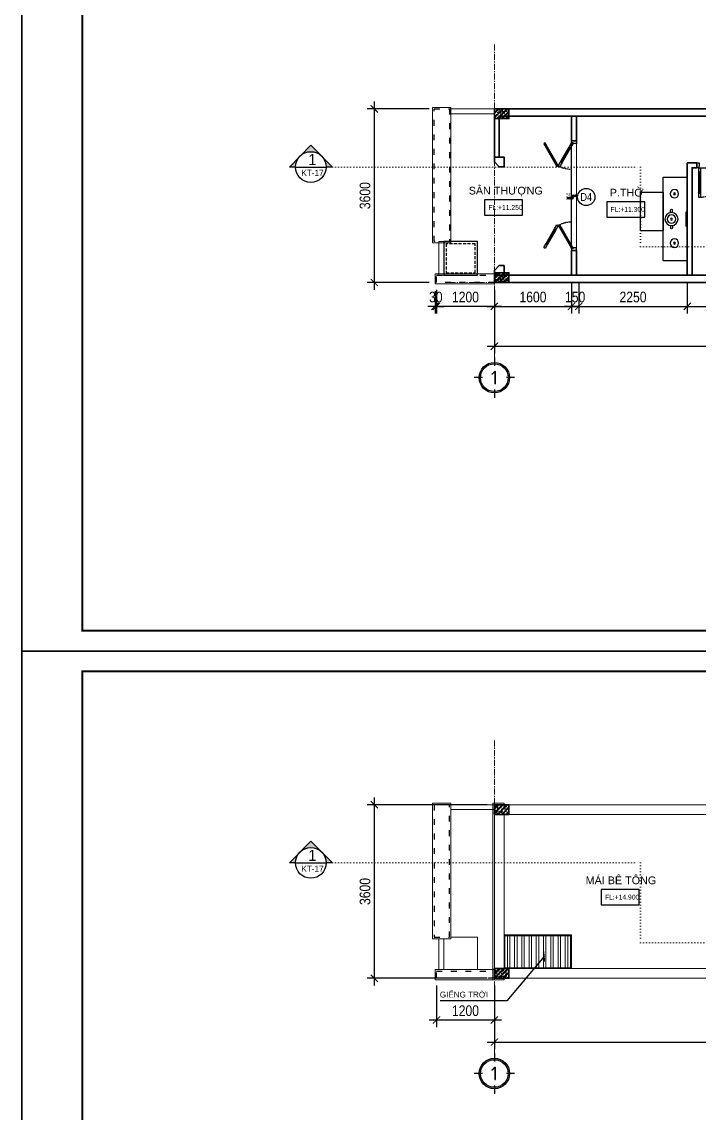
# Model space of a CAD drawing. Header units: inches. Extents: x 236662 to 497023, y -248575 to 81795.
# Drawn here: x 282445 to 296492, y -62892 to -40259 of the extents above; entities that cross this region are included whole.
import ezdxf
from ezdxf.enums import TextEntityAlignment as Align

# ---------------------------------------------------------------- set-up
doc = ezdxf.new("R2010")
doc.units = ezdxf.units.IN
doc.header["$LTSCALE"] = 10
doc.header["$MEASUREMENT"] = 0
for name, pattern in [('ACAD_ISO03W100', [30, 12, -18]), ('CENTER', [2, 1.25, -0.25, 0.25, -0.25]), ('CENTER2', [1.125, 0.75, -0.125, 0.125, -0.125]), ('DASHED2', [0.375, 0.25, -0.125]), ('DOT2', [0.125, 0, -0.125]), ('HIDDEN', [0.375, 0.25, -0.125])]:
    doc.linetypes.add(name, pattern=pattern)
for name, color, linetype in [('01. HP_TEXT', 9, 'Continuous'), ('04. HP_CUA', 153, 'Continuous'), ('07. HP_KY HIEU', 43, 'Continuous'), ('08. HP_DIM', 118, 'Continuous'), ('10. HP_VAT DUNG 1', 144, 'Continuous'), ('12. HP_NET KHUAT', 25, 'ACAD_ISO03W100'), ('TEXT', 2, 'Continuous'), ('truc', 2, 'CENTER2')]:
    doc.layers.add(name, color=color, linetype=linetype)
for name, color, linetype, lineweight in [('02. HP_BE TONG', 1, 'Continuous', 35), ('03. HP_TUONG', 2, 'Continuous', 35), ('05. HP_TRUC', 251, 'CENTER', 5), ('06. HP_THAY 1', 134, 'Continuous', 15), ('06. HP_THAY 2', 147, 'Continuous', 13), ('09_HP_HATCH', 8, 'Continuous', 5), ('GHICHU', 7, 'Continuous', 9), ('net-025', 3, 'Continuous', 25)]:
    doc.layers.add(name, color=color, linetype=linetype, lineweight=lineweight)
doc.layers.add('Tpl_Bound', color=1, linetype='Continuous', plot=False)
doc.styles.add('AVO', font='VAVOB.TTF')
doc.styles.add('BAOANNOTE', font='arial.ttf', dxfattribs={"width": 0.8})
doc.styles.add('ISOCP50', font='isocpeur.ttf')
doc.styles.get("Standard").update_dxf_attribs({"font": 'arial.ttf'})
doc.styles.add('Tahoma', font='tahoma.ttf')
doc.styles.add('TEXT (none)', font='arial.ttf')
doc.styles.add('text2', font='VHELVCN.TTF')
doc.styles.add('TEXTS', font='VHELVCN.TTF')
doc.styles.add('TITLE', font='VHELVCN.TTF')
doc.dimstyles.new('AL-100', dxfattribs={"dimtxt": 220, "dimasz": 150, "dimexe": 150, "dimexo": 150, "dimgap": 80, "dimtad": 1, "dimdec": 0, "dimzin": 9, "dimtxsty": 'text2', "dimblk": 'ARCHTICK', "dimcen": 1, "dimdle": 150, "dimclrd": 256, "dimclre": 256, "dimclrt": 7, "dimadec": 0, "dimazin": 0, "dimtfac": 1, "dimtdec": 0, "dimtix": 1, "dimtmove": 2, "dimatfit": 3, "dimldrblk": 'ARCHTICK', "dimfxl": 1, "dimtolj": 1, "dimtzin": 0, "dimlwd": -1, "dimlwe": -1, "dimarcsym": 0})

# ---------------------------------------------------------------- blocks, each defined once
blk = doc.blocks.new('_ArchTick')
at = {"color": 0, "linetype": 'ByBlock', "const_width": 0.15}
blk.add_lwpolyline([(-0.5, -0.5), (0.5, 0.5)], dxfattribs=at)
blk = doc.blocks.new('*D132')
at = {"layer": '08. HP_DIM', "transparency": 16777216}
for p, q in [((292244.5032326233, -45813.96884041818), (292244.5032326233, -47136.88357350166)), ((307244.5032326232, -45813.96884041818), (307244.5032326232, -47136.88357350166)), ((292094.5032326233, -46986.88357350166), (307394.5032326232, -46986.88357350166))]:
    blk.add_line(p, q, dxfattribs=at)
at = {"layer": 'Defpoints', "color": 0, "transparency": 16777216}
for p in [(292244.5032326233, -45663.96884041818), (307244.5032326232, -45663.96884041818), (307244.5032326232, -46986.88357350166)]:
    blk.add_point(p, dxfattribs=at)
at = {"layer": '08. HP_DIM', "transparency": 16777216, "xscale": 150, "yscale": 150, "zscale": 150, "rotation": 180}
blk.add_blockref('_ArchTick', (292244.5032326233, -46986.88357350166), dxfattribs=at)
at = {"layer": '08. HP_DIM', "transparency": 16777216, "xscale": 150, "yscale": 150, "zscale": 150}
blk.add_blockref('_ArchTick', (307244.5032326232, -46986.88357350166), dxfattribs=at)
at = {"layer": '08. HP_DIM', "color": 7, "transparency": 16777216, "insert": (299244.5032326227, -46794.536906835), "char_height": 220, "attachment_point": 5, "style": 'text2'}
blk.add_mtext('\\A1;15000', dxfattribs=at)
blk = doc.blocks.new('*D133')
at = {"layer": '08. HP_DIM', "transparency": 16777216}
for p, q in [((291044.5032326233, -45813.96884041819), (291044.5032326233, -46309.65466594417)), ((292244.5032326233, -45813.96884041819), (292244.5032326233, -46309.65466594417)), ((292394.5032326233, -46159.65466594416), (290894.5032326233, -46159.65466594416))]:
    blk.add_line(p, q, dxfattribs=at)
at = {"layer": 'Defpoints', "color": 0, "transparency": 16777216}
for p in [(291044.5032326233, -45663.96884041818), (292244.5032326233, -45663.96884041818), (291044.5032326233, -46159.65466594416)]:
    blk.add_point(p, dxfattribs=at)
at = {"layer": '08. HP_DIM', "transparency": 16777216, "xscale": 150, "yscale": 150, "zscale": 150, "rotation": 180}
blk.add_blockref('_ArchTick', (291044.5032326233, -46159.65466594416), dxfattribs=at)
at = {"layer": '08. HP_DIM', "transparency": 16777216, "xscale": 150, "yscale": 150, "zscale": 150}
blk.add_blockref('_ArchTick', (292244.5032326233, -46159.65466594416), dxfattribs=at)
at = {"layer": '08. HP_DIM', "color": 7, "transparency": 16777216, "insert": (291644.5032326233, -45967.3079992775), "char_height": 220, "attachment_point": 5, "style": 'text2'}
blk.add_mtext('\\A1;1200', dxfattribs=at)
blk = doc.blocks.new('*D140')
at = {"layer": '08. HP_DIM', "transparency": 16777216}
for p, q in [((293844.5032326237, -45663.96884041818), (293844.5032326237, -46309.65466594417)), ((292244.5032326227, -45813.96884041818), (292244.5032326227, -46309.65466594417)), ((292094.5032326227, -46159.65466594416), (293994.5032326237, -46159.65466594416))]:
    blk.add_line(p, q, dxfattribs=at)
at = {"layer": 'Defpoints', "color": 0, "transparency": 16777216}
for p in [(292244.5032326227, -45663.96884041818), (293844.5032326237, -45513.96884041817), (293844.5032326237, -46159.65466594416)]:
    blk.add_point(p, dxfattribs=at)
at = {"layer": '08. HP_DIM', "transparency": 16777216, "xscale": 150, "yscale": 150, "zscale": 150, "rotation": 180}
blk.add_blockref('_ArchTick', (292244.5032326227, -46159.65466594416), dxfattribs=at)
at = {"layer": '08. HP_DIM', "transparency": 16777216, "xscale": 150, "yscale": 150, "zscale": 150}
blk.add_blockref('_ArchTick', (293844.5032326237, -46159.65466594416), dxfattribs=at)
at = {"layer": '08. HP_DIM', "color": 7, "transparency": 16777216, "insert": (293044.5032326232, -45967.3079992775), "char_height": 220, "attachment_point": 5, "style": 'text2'}
blk.add_mtext('\\A1;1600', dxfattribs=at)
blk = doc.blocks.new('*D141')
at = {"layer": '08. HP_DIM', "transparency": 16777216}
for p, q in [((293994.5032326237, -45663.96884041818), (293994.5032326237, -46309.65466594417)), ((296244.5032326233, -45663.96884441725), (296244.5032326233, -46309.65466594417)), ((293844.5032326237, -46159.65466594416), (296394.5032326233, -46159.65466594416))]:
    blk.add_line(p, q, dxfattribs=at)
at = {"layer": 'Defpoints', "color": 0, "transparency": 16777216}
for p in [(293994.5032326237, -45513.96884041817), (296244.5032326233, -45513.96884441725), (296244.5032326233, -46159.65466594416)]:
    blk.add_point(p, dxfattribs=at)
at = {"layer": '08. HP_DIM', "transparency": 16777216, "xscale": 150, "yscale": 150, "zscale": 150, "rotation": 180}
blk.add_blockref('_ArchTick', (293994.5032326237, -46159.65466594416), dxfattribs=at)
at = {"layer": '08. HP_DIM', "transparency": 16777216, "xscale": 150, "yscale": 150, "zscale": 150}
blk.add_blockref('_ArchTick', (296244.5032326233, -46159.65466594416), dxfattribs=at)
at = {"layer": '08. HP_DIM', "color": 7, "transparency": 16777216, "insert": (295119.5032326235, -45967.3079992775), "char_height": 220, "attachment_point": 5, "style": 'text2'}
blk.add_mtext('\\A1;2250', dxfattribs=at)
blk = doc.blocks.new('*D142')
at = {"layer": '08. HP_DIM', "transparency": 16777216}
for p, q in [((296244.5032326233, -45663.96884441725), (296244.5032326233, -46309.65466594417)), ((297694.5032326227, -45813.96884041818), (297694.5032326227, -46309.65466594417)), ((296094.5032326233, -46159.65466594416), (297844.5032326227, -46159.65466594416))]:
    blk.add_line(p, q, dxfattribs=at)
at = {"layer": 'Defpoints', "color": 0, "transparency": 16777216}
for p in [(296244.5032326233, -45513.96884441725), (297694.5032326227, -45663.96884041818), (297694.5032326227, -46159.65466594416)]:
    blk.add_point(p, dxfattribs=at)
at = {"layer": '08. HP_DIM', "transparency": 16777216, "xscale": 150, "yscale": 150, "zscale": 150, "rotation": 180}
blk.add_blockref('_ArchTick', (296244.5032326233, -46159.65466594416), dxfattribs=at)
at = {"layer": '08. HP_DIM', "transparency": 16777216, "xscale": 150, "yscale": 150, "zscale": 150}
blk.add_blockref('_ArchTick', (297694.5032326227, -46159.65466594416), dxfattribs=at)
at = {"layer": '08. HP_DIM', "color": 7, "transparency": 16777216, "insert": (296969.503232623, -45967.3079992775), "char_height": 220, "attachment_point": 5, "style": 'text2'}
blk.add_mtext('\\A1;1450', dxfattribs=at)
blk = doc.blocks.new('grid test1')
at = {"ltscale": 20}
for p, q in [((-7.276e-12, 440.0000000133295), (-7.276e-12, 260)), ((-260.0000000000073, 0), (-440.0000000133295, 0)), ((440.0000000133222, 0), (259.9999999999927, 0)), ((-7.276e-12, -260), (-7.276e-12, -440.0000000133222))]:
    blk.add_line(p, q, dxfattribs=at)
at = {"color": 251, "ltscale": 20, "true_color": 0x636466}
for radius in [330, 300]:
    blk.add_circle((-7.276e-12, 0), radius, dxfattribs=at)
at = {"layer": '01. HP_TEXT', "color": 2, "ltscale": 20, "true_color": 0xf1eb1f, "style": 'ISOCP50'}
blk.add_attdef('GRID', text='', height=300, dxfattribs=at).set_placement((-36.88435230051255, 0.3108712693501729), align=Align.MIDDLE_CENTER)
blk = doc.blocks.new('zcsadsdasd3')
at = {"layer": '05. HP_TRUC', "ltscale": 10}
for p, q in [((-15000, 4933.409762228832), (-15000, -1554.212249578624)), ((-15929.59508882672, 3599.999999999993), (1239.071195264812, 3599.999999999993)), ((-15929.59508882672, -7.276e-12), (1239.071195264812, 0))]:
    blk.add_line(p, q, dxfattribs=at)
at = {"layer": '07. HP_KY HIEU', "ltscale": 20}
ref = blk.add_blockref('grid test1', (-15000, -1974.6322496602), dxfattribs=dict(at, xscale=0.955500000156462, yscale=0.955500000156462, zscale=0.955500000156462))
ref.add_attrib('GRID', '1', dxfattribs={"layer": 'TEXT', "ltscale": 20, "height": 286.65, "style": 'ISOCP50'}).set_placement((-15000, -1974.6322496602), align=Align.MIDDLE_CENTER)
blk = doc.blocks.new('*D137')
at = {"layer": '08. HP_DIM', "transparency": 16777216}
for p, q in [((293844.5032326237, -45663.96884041818), (293844.5032326237, -46309.65466594417)), ((293994.5032326237, -45663.96884041818), (293994.5032326237, -46309.65466594417)), ((293844.5032326237, -46159.65466594416), (293694.5032326237, -46159.65466594416)), ((293994.5032326237, -46159.65466594416), (293844.5032326237, -46159.65466594416)), ((293994.5032326237, -46159.65466594416), (294144.5032326237, -46159.65466594416))]:
    blk.add_line(p, q, dxfattribs=at)
at = {"layer": 'Defpoints', "color": 0, "transparency": 16777216}
for p in [(293844.5032326237, -45513.96884041817), (293994.5032326237, -45513.96884041817), (293844.5032326237, -46159.65466594416)]:
    blk.add_point(p, dxfattribs=at)
at = {"layer": '08. HP_DIM', "transparency": 16777216, "xscale": 150, "yscale": 150, "zscale": 150}
blk.add_blockref('_ArchTick', (293844.5032326237, -46159.65466594416), dxfattribs=at)
at = {"layer": '08. HP_DIM', "transparency": 16777216, "xscale": 150, "yscale": 150, "zscale": 150, "rotation": 180}
blk.add_blockref('_ArchTick', (293994.5032326237, -46159.65466594416), dxfattribs=at)
at = {"layer": '08. HP_DIM', "color": 7, "transparency": 16777216, "insert": (293919.5032326237, -45967.3079992775), "char_height": 220, "attachment_point": 5, "style": 'text2'}
blk.add_mtext('\\A1;150', dxfattribs=at)
blk = doc.blocks.new('*D177')
at = {"layer": '08. HP_DIM', "transparency": 16777216}
for p, q in [((290894.5032326233, -42063.96884041819), (289604.2402759456, -42063.96884041819)), ((289754.2402759457, -41913.9688404182), (289754.2402759457, -45813.96884041819)), ((290894.5032326233, -45663.9688404182), (289604.2402759456, -45663.9688404182))]:
    blk.add_line(p, q, dxfattribs=at)
at = {"layer": 'Defpoints', "color": 0, "transparency": 16777216}
for p in [(291044.5032326233, -42063.96884041819, 6.307693845551875), (289754.2402759457, -45663.9688404182), (291044.5032326233, -45663.9688404182, 6.307693845551875)]:
    blk.add_point(p, dxfattribs=at)
at = {"layer": '08. HP_DIM', "transparency": 16777216, "xscale": 150, "yscale": 150, "zscale": 150}
for p, rotation in [((289754.2402759457, -42063.96884041819), 90), ((289754.2402759457, -45663.9688404182), 270)]:
    blk.add_blockref('_ArchTick', p, dxfattribs=dict(at, rotation=rotation))
at = {"layer": '08. HP_DIM', "color": 7, "transparency": 16777216, "insert": (289561.8936092789, -43863.96884041827), "char_height": 220, "attachment_point": 5, "rotation": 90, "style": 'text2'}
blk.add_mtext('\\A1;3600', dxfattribs=at)
blk = doc.blocks.new('*D178')
at = {"layer": '08. HP_DIM', "transparency": 16777216}
for p, q in [((289754.2402759464, -56344.80384560284), (289754.2402759464, -60244.80384560285)), ((292094.5032326234, -56494.80384560284), (289604.2402759464, -56494.80384560284)), ((292094.5032326234, -60094.80384560285), (289604.2402759464, -60094.80384560285))]:
    blk.add_line(p, q, dxfattribs=at)
at = {"layer": 'Defpoints', "color": 0, "transparency": 16777216}
for p in [(292244.5032326234, -56494.80384560284, 6.307693845551875), (289754.2402759464, -60094.80384560285), (292244.5032326234, -60094.80384560285, 6.307693845551875)]:
    blk.add_point(p, dxfattribs=at)
at = {"layer": '08. HP_DIM', "transparency": 16777216, "xscale": 150, "yscale": 150, "zscale": 150}
for p, rotation in [((289754.2402759464, -56494.80384560284), 90), ((289754.2402759464, -60094.80384560285), 270)]:
    blk.add_blockref('_ArchTick', p, dxfattribs=dict(at, rotation=rotation))
at = {"layer": '08. HP_DIM', "color": 7, "transparency": 16777216, "insert": (289561.8936092797, -58294.80384560292), "char_height": 220, "attachment_point": 5, "rotation": 90, "style": 'text2'}
blk.add_mtext('\\A1;3600', dxfattribs=at)
blk = doc.blocks.new('KHUNG TEN A-3')
at = {"layer": '02. HP_BE TONG', "color": 1, "const_width": 0.5}
blk.add_lwpolyline([(15.00000000000011, 5.000000000000682), (414.9999999999998, 5.000000000000682), (414.9999999999998, 292), (15.00000000000011, 292)], close=True, dxfattribs=at)
at = {"layer": '06. HP_THAY 1'}
blk.add_lwpolyline([(1.137e-13, 297), (420.0000000000001, 297), (420.0000000000001, 6.821e-13), (1.137e-13, 6.821e-13)], close=True, dxfattribs=at)
at = {"layer": 'Defpoints'}
blk.add_lwpolyline([(1.137e-13, 6.821e-13), (419.9999999999999, 6.821e-13), (419.9999999999999, 297), (1.137e-13, 297)], close=True, dxfattribs=at)
blk = doc.blocks.new('*D299')
at = {"layer": '08. HP_DIM', "transparency": 16777216}
for p, q in [((291014.5032326232, -45843.96884041819), (291014.5032326232, -46309.65466594417)), ((291044.5032326233, -45813.96884041819), (291044.5032326233, -46309.65466594417)), ((291014.5032326232, -46159.65466594416), (290864.5032326232, -46159.65466594416)), ((291044.5032326233, -46159.65466594416), (291014.5032326232, -46159.65466594416)), ((291044.5032326233, -46159.65466594416), (291194.5032326233, -46159.65466594416))]:
    blk.add_line(p, q, dxfattribs=at)
at = {"layer": 'Defpoints', "color": 0, "transparency": 16777216}
for p in [(291014.5032326232, -45693.96884041818), (291044.5032326233, -45663.96884041818), (291014.5032326232, -46159.65466594416)]:
    blk.add_point(p, dxfattribs=at)
at = {"layer": '08. HP_DIM', "transparency": 16777216, "xscale": 150, "yscale": 150, "zscale": 150}
blk.add_blockref('_ArchTick', (291014.5032326232, -46159.65466594416), dxfattribs=at)
at = {"layer": '08. HP_DIM', "transparency": 16777216, "xscale": 150, "yscale": 150, "zscale": 150, "rotation": 180}
blk.add_blockref('_ArchTick', (291044.5032326233, -46159.65466594416), dxfattribs=at)
at = {"layer": '08. HP_DIM', "color": 7, "transparency": 16777216, "insert": (291029.5032326232, -45967.3079992775), "char_height": 220, "attachment_point": 5, "style": 'text2'}
blk.add_mtext('\\A1;30', dxfattribs=at)
blk = doc.blocks.new('*D306')
at = {"layer": '08. HP_DIM', "transparency": 16777216}
for p, q in [((291044.5032326233, -60244.80384560281), (291044.5032326233, -61110.76879891047)), ((292244.5032326232, -60244.80384560282), (292244.5032326232, -61110.76879891047)), ((292394.5032326232, -60960.76879891048), (290894.5032326233, -60960.76879891048))]:
    blk.add_line(p, q, dxfattribs=at)
at = {"layer": 'Defpoints', "color": 0, "transparency": 16777216}
for p in [(291044.5032326233, -60094.80384560282), (292244.5032326232, -60094.80384560282), (291044.5032326233, -60960.76879891048)]:
    blk.add_point(p, dxfattribs=at)
at = {"layer": '08. HP_DIM', "transparency": 16777216, "xscale": 150, "yscale": 150, "zscale": 150, "rotation": 180}
blk.add_blockref('_ArchTick', (291044.5032326233, -60960.76879891048), dxfattribs=at)
at = {"layer": '08. HP_DIM', "transparency": 16777216, "xscale": 150, "yscale": 150, "zscale": 150}
blk.add_blockref('_ArchTick', (292244.5032326232, -60960.76879891048), dxfattribs=at)
at = {"layer": '08. HP_DIM', "color": 7, "transparency": 16777216, "insert": (291644.5032326232, -60768.42213224381), "char_height": 220, "attachment_point": 5, "style": 'text2'}
blk.add_mtext('\\A1;1200', dxfattribs=at)
blk = doc.blocks.new('sdfssdas')
at = {"lineweight": -3}
h = blk.add_hatch(color=256, dxfattribs=at)
edge = h.paths.add_edge_path()
edge.add_line((1902405, -245251.2094973724), (1902533.644847914, -245251.2094973722))
edge.add_ellipse((1902860.31151458, -245251.2094973711), major_axis=(-230.9882151873044, 230.9882151873044), ratio=0.9999999999978318, start_angle=7.33983592148229, end_angle=45.00000000019912, ccw=False)
edge.add_line((1902601.706332402, -245051.6237492283), (1902405, -245251.2094973723))
edge = h.paths.add_edge_path()
edge.add_ellipse((1902860.31151458, -245251.2094973719), major_axis=(-230.9882151872279, 230.9882151872279), ratio=0.9999999999956342, start_angle=315, end_angle=353.492759400741, ccw=False)
edge.add_ellipse((1902860.31151458, -245251.209497372), major_axis=(-319.2831402481585, 69.0607519862011), ratio=0.9999999999966103, start_angle=237.20502192330622, end_angle=282.20502192329536, ccw=False)
edge.add_line((1903091.299729768, -245020.2212821844), (1902860.31151458, -244789.2330669968))
edge.add_line((1902860.31151458, -244789.2330669967), (1902656.989042233, -244995.5318030975))
edge = h.paths.add_edge_path()
edge.add_ellipse((1902860.31151458, -245251.2094973728), major_axis=(-109.3525430184075, 307.8199675923386), ratio=0.9999999999903582, start_angle=250.442500586317, end_angle=295.44250058627364, ccw=False)
edge.add_line((1903186.978181248, -245251.209497372), (1903322.287944956, -245251.2094973717))
edge.add_line((1903322.287944956, -245251.2094973717), (1903091.299729768, -245020.2212821843))
blk.add_line((1902533.644847914, -245251.209497373), (1903186.978181248, -245251.2094973728), dxfattribs=at)
blk.add_lwpolyline([(1902533.644847914, -245251.2094973722), (1902405, -245251.2094973723), (1902860.31151458, -244789.2330669967), (1903322.287944956, -245251.2094973717), (1903186.978181248, -245251.209497372)], dxfattribs=at)
blk.add_circle((1902860.311514582, -245251.2094973729), 326.6666666666681, dxfattribs=at)
at = {"layer": 'GHICHU', "color": 0, "linetype": 'Continuous', "attachment_point": 1, "style": 'AVO'}
for s, insert, char_height, width in [('{\\fVNI-Avo|b0|i0|c0|p2;1}', (1902805.07892162, -244975.0296229845), 234.375, 39462.40071614583), ('{\\fVNI-Avo|b0|i0|c0|p2;KT-17}', (1902658.543204735, -245310.0145320904), 130, 21888.47826388888)]:
    blk.add_mtext(s, dxfattribs=dict(at, insert=insert, char_height=char_height, width=width))
blk = doc.blocks.new('ádasdzz')
at = {"layer": 'truc', "color": 2, "linetype": 'DOT2', "lineweight": 5, "ltscale": 50}
blk.add_lwpolyline([(450.4282605358167, -644.39876432452), (6833.817897205648, -644.39876432452), (6833.817897205648, -2300.176163937809), (21309.64613677532, -2300.176163937809)], dxfattribs=at)
at = {"xscale": 0.9750026861104956, "yscale": 0.9750026861104956, "zscale": 0.9750026861104956}
blk.add_blockref('sdfssdas', (-1855293.91501977, 238476.1892674607), dxfattribs=at)
blk = doc.blocks.new('Level mark - Plan 2')
blk.add_lwpolyline([(12.52534868701946, 0.4000000000000022), (12.52534868701946, 3.600000000000004), (4.641523464083547, 3.600000000000004), (4.641523464083547, 0.4000000000000022)], close=True)
at = {"style": 'BAOANNOTE', "flags": 8}
blk.add_attdef('FL%%P0.000', text='', height=2, dxfattribs=at).set_placement((9, 2.000000000000003), align=Align.MIDDLE_CENTER)
blk = doc.blocks.new('*D1333')
at = {"layer": '08. HP_DIM', "transparency": 16777216}
for p, q in [((-14999.99999999994, -3750), (-14999.99999999994, -5072.914733083511)), ((-9.2e-15, -3750), (-9.02e-14, -5072.914733083511)), ((-15149.99999999994, -4922.914733083511), (149.9999999999999, -4922.914733083511))]:
    blk.add_line(p, q, dxfattribs=at)
at = {"layer": 'Defpoints', "color": 0, "transparency": 16777216}
for p in [(-14999.99999999994, -3600), (0, -3600), (-8.1e-14, -4922.914733083511)]:
    blk.add_point(p, dxfattribs=at)
at = {"layer": '08. HP_DIM', "transparency": 16777216, "xscale": 150, "yscale": 150, "zscale": 150, "rotation": 180}
blk.add_blockref('_ArchTick', (-14999.99999999994, -4922.914733083511), dxfattribs=at)
at = {"layer": '08. HP_DIM', "transparency": 16777216, "xscale": 150, "yscale": 150, "zscale": 150}
blk.add_blockref('_ArchTick', (-8.1e-14, -4922.914733083511), dxfattribs=at)
at = {"layer": '08. HP_DIM', "color": 7, "transparency": 16777216, "insert": (-8000.000000000524, -4730.568066416831), "char_height": 220, "attachment_point": 5, "style": 'text2'}
blk.add_mtext('\\A1;15000', dxfattribs=at)
blk = doc.blocks.new('COT')
at = {"layer": '09_HP_HATCH'}
h = blk.add_hatch(dxfattribs=at)
h.set_pattern_fill('CHAU-01', color=256, scale=15, pattern_type=2)
h.set_pattern_definition([(50, (-55276.96531282458, -37444.20155818248), (107.589027390113, -9.412820247389266), [11.25, -123.75]), (355, (-55276.96531282458, -37444.20155818248), (-20.81270004195, 112.8288200550017), [9, -99]), (100.4514, (-55267.99956082458, -37444.98595918248), (86.77640725710324, 103.415931309143), [9.5610285, -105.1713168]), (46.1842, (-55276.96531282458, -37414.20155818248), (160.0861572938466, -24.82785214935271), [16.875, -185.625]), (96.6356, (-55263.62480107458, -37416.27055423248), (140.1994058323055, 146.1176806350662), [14.3415432, -157.75695]), (351.1842000000001, (-55276.96531282458, -37414.20155818248), (140.1992917700441, 146.1177901387987), [13.5, -148.5]), (21, (-55261.96531282458, -37421.70155818248), (89.53605781776925, -60.39283359980082), [11.25, -123.75]), (326, (-55261.96531282458, -37421.70155818248), (36.49729978823726, 108.7725067570279), [9, -99]), (71.4514, (-55254.50397787459, -37426.73429908248), (126.0333942872235, 48.37957450649286), [9.5610285, -105.1713168]), (37.5, (-55276.96531282458, -37444.20155818248), (1.8239782975936, 49.93407807469672), [0, -97.80000000000001, 0, -100.5, 0, -99.375]), (7.499999999999999, (-55276.96531282458, -37444.20155818248), (39.46043061632229, 59.16175678235403), [0, -57.3, 0, -95.54999999999998, 0, -37.875]), (327.5, (-55310.41531282458, -37444.20155818248), (80.07336542586135, -3.383230760156963), [0, -37.5, 0, -117, 0, -155.25]), (317.5, (-55325.41531282458, -37444.20155818248), (87.47792540135794, 15.01574734984766), [0, -48.75, 0, -77.69999999999999, 0, -110.25]), (45, (-55276.96531282458, -37444.20155818248), (-45.0780573006424, 45.0780573006424), []), (45, (-55276.96531282458, -37425.82655818248), (-45.0780573006424, 45.0780573006424), [])])
h.paths.add_polyline_path([(0, -200), (300, -200), (300, 0), (0, 0)])
at = {"layer": '02. HP_BE TONG'}
blk.add_lwpolyline([(0, -200), (300, -200), (300, 0), (0, 0)], close=True, dxfattribs=at)
blk = doc.blocks.new('ádasdwdczxzc')
at = {"layer": '03. HP_TUONG'}
for p in [(-15000, 3599.999999999993), (-9750, 3599.999999999993), (-5550, 3599.999999999993), (-300, 3599.999999999993), (-15000, 199.9999999999927), (-9750, 199.9999999999927), (-5550, 199.9999999999927), (-300, 199.9999999999927)]:
    blk.add_blockref('COT', p, dxfattribs=at)
blk = doc.blocks.new('Step Symbol - Metric')
h = blk.add_hatch()
h.set_pattern_fill('_USER', color=0, angle=45, style=0, pattern_type=0)
h.set_pattern_definition([(45, (0, 4), (-0.7071067811865475, 0.7071067811865476), [])])
h.paths.add_polyline_path([(8, 0), (8, -3), (-3, -3), (-3, 1), (-8, 1), (-8, 4), (0, 4), (0, 0)])
at = {"color": 0}
blk.add_lwpolyline([(8, 0), (0, 0), (0, 4), (-8, 4)], dxfattribs=at)
blk.add_attdef('Step', (2, 2), '', height=3, dxfattribs=at)
blk = doc.blocks.new('*D1316')
at = {"layer": '08. HP_DIM', "transparency": 16777216}
for p, q in [((-14999.99999999942, -3750.000000000007), (-14999.99999999942, -5072.914733083482)), ((5.820674e-10, -3750), (5.819864e-10, -5072.914733083482)), ((-15149.99999999942, -4922.914733083482), (150.000000000582, -4922.914733083482))]:
    blk.add_line(p, q, dxfattribs=at)
at = {"layer": 'Defpoints', "color": 0, "transparency": 16777216}
for p in [(-14999.99999999942, -3600.000000000007), (5.820766e-10, -3600), (5.819956e-10, -4922.914733083482)]:
    blk.add_point(p, dxfattribs=at)
at = {"layer": '08. HP_DIM', "transparency": 16777216, "xscale": 150, "yscale": 150, "zscale": 150, "rotation": 180}
blk.add_blockref('_ArchTick', (-14999.99999999942, -4922.914733083482), dxfattribs=at)
at = {"layer": '08. HP_DIM', "transparency": 16777216, "xscale": 150, "yscale": 150, "zscale": 150}
blk.add_blockref('_ArchTick', (5.819956e-10, -4922.914733083482), dxfattribs=at)
at = {"layer": '08. HP_DIM', "color": 7, "transparency": 16777216, "insert": (-8000, -4730.568066416817), "char_height": 220, "attachment_point": 5, "style": 'text2'}
blk.add_mtext('\\A1;15000', dxfattribs=at)
blk = doc.blocks.new('20210513 PAMB--CLINH-QN$0$bh')
for p, q in [((608162.1488852442, 1145012.248614966), (608162.1488852442, 1145042.248614966)), ((608162.1488852442, 1145042.248614966), (608465.148885244, 1145042.248614966)), ((608465.148885244, 1145012.248614966), (608162.1488852442, 1145012.248614966)), ((608465.148885244, 1145042.248614966), (608465.148885244, 1145012.248614966)), ((608174.2790020392, 1144723.448628584), (608121.648885244, 1144723.448628584)), ((608174.2790020392, 1144680.691844072), (608121.648885244, 1144680.691844072)), ((608453.018768449, 1144723.448628584), (608505.648885244, 1144723.448628584)), ((608453.018768449, 1144680.691844072), (608505.648885244, 1144680.691844072))]:
    blk.add_line(p, q)
for centre, radius in [((607791.6488852442, 1144765.070236328), 91), ((607791.6488852442, 1144765.070236328), 20.59342392215989), ((607791.6488852442, 1144765.070236328), 12.65051996719458), ((608313.648885244, 1144702.070236328), 141), ((608313.648885244, 1144702.070236328), 91), ((608313.648885244, 1144702.070236328), 21.37839225574245), ((608859.6488852442, 1144765.070236328), 91), ((608859.6488852442, 1144765.070236328), 20.59342392215989), ((608859.6488852442, 1144765.070236328), 12.65051996719458)]:
    blk.add_circle(centre, radius)
for centre, start, end in [((608121.648885244, 1144702.070236328), 90, 270), ((608505.648885244, 1144702.070236328), 270, 90)]:
    blk.add_arc(centre, 21.37839225574245, start, end)
blk = doc.blocks.new('NOITHAT TANG 4')
at = {"layer": '10. HP_VAT DUNG 1'}
for points in [[(-10999.99986086803, 445.1968770564708), (-11499.99969593546, 445.1968770564708), (-11499.99997420789, 2184.803114937386), (-11000.00013914046, 2184.803114937386)], [(-11499.99986008455, 1069.308996684442), (-11972.2912498691, 1069.308996684442), (-11972.2912498691, 1873.425147890084), (-11499.99986008455, 1873.425147890084)], [(-16050, 149.9999999999709), (-15350, 149.9999999999709), (-15350, 849.9999999999708), (-16050, 849.9999999999708)]]:
    blk.add_lwpolyline(points, close=True, dxfattribs=at)
at = {"layer": '10. HP_VAT DUNG 1', "linetype": 'DASHED2', "ltscale": 25}
blk.add_lwpolyline([(-16000, 199.9999999999709), (-15400, 199.9999999999709), (-15400, 799.9999999999709), (-16000, 799.9999999999709)], close=True, dxfattribs=at)
at = {"layer": '10. HP_VAT DUNG 1', "xscale": -0.9599999999627465, "yscale": 0.9599999999627465, "zscale": 0.9599999999627465, "rotation": 269.9999853283709}
blk.add_blockref('20210513 PAMB--CLINH-QN$0$bh', (-1110240.708166689, -582665.8214705592), dxfattribs=at)
blk = doc.blocks.new('*U33')
at = {"ltscale": 100}
for p, q in [((40, 620.0000000005821), (39.99999999708962, 200.0000000005239)), ((74.99999999708962, 200.0000000007944), (75, 620.0000000008527))]:
    blk.add_line(p, q, dxfattribs=at)
at = {"color": 8, "ltscale": 100}
blk.add_line((39.99999999854481, 100.0000000005238), (659.999999998603, 99.99999999950523), dxfattribs=at)
at = {"ltscale": 100}
for points in [[(39.9999999985448, 720.0000000005821), (40, 620.0000000005821), (52.5, 620.0000000008235), (52.49999999988357, 630.0000000008235), (62.49999999988357, 630.0000000009254), (62.5, 620.0000000009254), (75, 620.0000000008527), (74.9999999985448, 720.0000000008527)], [(49.99999999923966, 65.0000000007276), (39.99999999923966, 65.00000000052387), (39.99999999854481, 100.0000000005238), (-1.4551915e-09, 100), (0, 0), (50, 7.275958e-10)], [(62.49999999708961, 200.0000000008672), (62.49999999720603, 190.0000000008672), (52.49999999720603, 190.0000000007653), (52.49999999708961, 200.0000000007653), (39.99999999708962, 200.0000000005239), (39.99999999854481, 100.0000000005238), (74.9999999985448, 100.0000000008235), (74.99999999708962, 200.0000000007944)], [(699.9999999985448, 100), (659.999999998603, 99.99999999950523), (659.9999999992978, 64.99999999950523), (649.9999999992978, 64.99999999928696), (650.0000000000582, -7.130438e-10), (700.0000000000582, 0)]]:
    blk.add_lwpolyline(points, close=True, dxfattribs=at)
at = {"color": 8, "ltscale": 100}
blk.add_lwpolyline([(62.49999999988357, 630.0000000009254), (52.49999999988357, 630.0000000008235), (52.49999999720603, 190.0000000007653), (62.49999999720603, 190.0000000008672)], close=True, dxfattribs=at)
at = {"color": 8, "linetype": 'HIDDEN', "ltscale": 10}
blk.add_arc((39.99999999854481, 100.0000000005238), 620.0000000000581, 359.999999999919, 90, dxfattribs=at)
blk = doc.blocks.new('*U163')
at = {"ltscale": 100}
for p, q in [((40, 620.0000000005821), (39.99999999708962, 200.0000000005239)), ((74.99999999708962, 200.0000000007944), (74.99999999999999, 620.0000000008527))]:
    blk.add_line(p, q, dxfattribs=at)
at = {"color": 8, "ltscale": 100}
blk.add_line((39.99999999854481, 100.0000000005238), (659.999999998603, 99.99999999950523), dxfattribs=at)
at = {"ltscale": 100}
for points in [[(39.9999999985448, 720.0000000005821), (40, 620.0000000005821), (52.5, 620.0000000008235), (52.49999999988357, 630.0000000008235), (62.49999999988357, 630.0000000009254), (62.5, 620.0000000009254), (74.99999999999999, 620.0000000008527), (74.9999999985448, 720.0000000008527)], [(49.99999999923966, 65.0000000007276), (39.99999999923966, 65.00000000052387), (39.99999999854481, 100.0000000005238), (-1.4551915e-09, 100), (0, 0), (50, 7.275958e-10)], [(62.49999999708961, 200.0000000008672), (62.49999999720603, 190.0000000008672), (52.49999999720603, 190.0000000007653), (52.49999999708961, 200.0000000007653), (39.99999999708962, 200.0000000005239), (39.99999999854481, 100.0000000005238), (74.9999999985448, 100.0000000008235), (74.99999999708962, 200.0000000007944)], [(699.9999999985448, 100), (659.999999998603, 99.99999999950523), (659.9999999992978, 64.99999999950523), (649.9999999992978, 64.99999999928696), (650.0000000000582, -7.130438e-10), (700.0000000000582, 0)]]:
    blk.add_lwpolyline(points, close=True, dxfattribs=at)
at = {"color": 8, "ltscale": 100}
blk.add_lwpolyline([(62.49999999988357, 630.0000000009254), (52.49999999988357, 630.0000000008235), (52.49999999720603, 190.0000000007653), (62.49999999720603, 190.0000000008672)], close=True, dxfattribs=at)
at = {"color": 8, "linetype": 'HIDDEN', "ltscale": 10}
blk.add_arc((39.99999999854481, 100.0000000005238), 620.0000000000581, 359.9999999999188, 90, dxfattribs=at)
blk = doc.blocks.new('*U1324')
at = {"ltscale": 100}
for p, q in [((427.546368192807, 423.7500000155664), (126.6025403762609, 597.5000000130449)), ((144.1025403766768, 627.8108891452601), (445.0463681932228, 454.0608891477818)), ((2125.897459620405, 627.8108891452601), (1824.953631803859, 454.0608891477818)), ((1842.453631804275, 423.7500000155664), (2143.397459620821, 597.5000000130449)), ((427.546368192807, 323.7499999992629), (126.602540376261, 150.0000000017844)), ((144.1025403766768, 119.689110869569), (445.0463681932228, 293.4391108670475)), ((2125.897459620405, 119.689110869569), (1824.953631803859, 293.4391108670475)), ((1842.453631804275, 323.7499999992629), (2143.397459620821, 150.0000000017844))]:
    blk.add_line(p, q, dxfattribs=at)
at = {"color": 8, "ltscale": 100}
blk.add_line((39.99999999854481, 100.0000000005238), (2229.999999998538, 100.0000000005238), dxfattribs=at)
at = {"ltscale": 100}
for points in [[(137.8525403759444, 616.9855715968314), (129.1922863381582, 621.9855715969323), (124.19228633807, 613.325317559139), (132.8525403758562, 608.3253175590384), (126.6025403762609, 597.5000000130449), (39.99999999854481, 647.5000000143054), (57.49999999898591, 677.8108891465058), (144.1025403766768, 627.8108891452601)], [(514.1489085705233, 373.7500000143064), (427.546368192807, 423.7500000155664), (433.7963681924023, 434.57531756156), (442.4566222301885, 429.575317561459), (447.4566222302767, 438.2355715992526), (438.7963681924905, 443.2355715993535), (445.0463681932228, 454.0608891477818), (531.648908570939, 404.0608891465212)], [(1755.851091426559, 373.7500000143064), (1842.453631804275, 423.7500000155664), (1836.20363180468, 434.57531756156), (1827.543377766893, 429.575317561459), (1822.543377766805, 438.2355715992526), (1831.203631804591, 443.2355715993535), (1824.953631803859, 454.0608891477818), (1738.351091426143, 404.0608891465212)], [(2132.147459621138, 616.9855715968314), (2140.807713658924, 621.9855715969323), (2145.807713659012, 613.325317559139), (2137.147459621226, 608.3253175590384), (2143.397459620821, 597.5000000130449), (2229.999999998538, 647.5000000143054), (2212.499999998096, 677.8108891465058), (2125.897459620405, 627.8108891452601)], [(514.1489085705233, 373.750000000523), (427.546368192807, 323.7499999992629), (433.7963681924023, 312.9246824532693), (442.4566222301885, 317.9246824533702), (447.4566222302767, 309.2644284155767), (438.7963681924905, 304.2644284154758), (445.0463681932228, 293.4391108670475), (531.648908570939, 343.439110868308)], [(1755.851091426559, 373.750000000523), (1842.453631804275, 323.7499999992629), (1836.20363180468, 312.9246824532693), (1827.543377766893, 317.9246824533702), (1822.543377766805, 309.2644284155767), (1831.203631804591, 304.2644284154758), (1824.953631803859, 293.4391108670475), (1738.351091426143, 343.439110868308)], [(49.9999999985448, 65.0000000007276), (39.9999999985448, 65.00000000052387), (39.99999999854481, 100.0000000005238), (-1.4551915e-09, 100), (0, 0), (50, 7.275958e-10)], [(137.8525403759445, 130.5144284179978), (129.1922863381583, 125.5144284178968), (124.19228633807, 134.1746824556903), (132.8525403758562, 139.1746824557908), (126.602540376261, 150.0000000017844), (39.99999999854481, 100.0000000005238), (57.49999999898591, 69.6891108683235), (144.1025403766768, 119.689110869569)], [(2132.147459621138, 130.5144284179978), (2140.807713658924, 125.5144284178968), (2145.807713659012, 134.1746824556903), (2137.147459621226, 139.1746824557908), (2143.397459620821, 150.0000000017844), (2229.999999998538, 100.0000000005238), (2212.499999998096, 69.6891108683235), (2125.897459620405, 119.689110869569)], [(2219.999999998538, 65.0000000007276), (2229.999999998538, 65.00000000052387), (2229.999999998538, 100.0000000005238), (2269.999999998538, 100), (2269.999999997082, 0), (2219.999999997082, 7.275958e-10)]]:
    blk.add_lwpolyline(points, close=True, dxfattribs=at)
at = {"color": 8, "ltscale": 100}
for points in [[(447.4566222302767, 438.2355715992526), (442.4566222301885, 429.575317561459), (124.19228633807, 613.325317559139), (129.1922863381582, 621.9855715969323)], [(1822.543377766805, 438.2355715992526), (1827.543377766893, 429.575317561459), (2145.807713659012, 613.325317559139), (2140.807713658924, 621.9855715969323)], [(447.4566222302767, 309.2644284155767), (442.4566222301885, 317.9246824533702), (124.19228633807, 134.1746824556903), (129.1922863381583, 125.5144284178968)], [(1822.543377766805, 309.2644284155767), (1827.543377766893, 317.9246824533702), (2145.807713659012, 134.1746824556903), (2140.807713658924, 125.5144284178968)]]:
    blk.add_lwpolyline(points, close=True, dxfattribs=at)
at = {"color": 8, "linetype": 'HIDDEN', "ltscale": 10}
for centre, start, end in [((39.99999999899072, 100.0000000005238), 0, 29.99999999999993), ((2229.999999998538, 100.0000000005238), 150.0000000000001, 180)]:
    blk.add_arc(centre, 547.4999999998868, start, end, dxfattribs=at)
blk.add_arc((542.2947341941494, 390.0000000146711), 580.0000000007277, 210.0000000011748, 213.4596057991342)
blk = doc.blocks.new('CUA TANG 4')
at = {"layer": '04. HP_CUA'}
for name, p, rotation in [('*U163', (9449.999999964552, -450.0000000015133), 270), ('*U1324', (1700.000000025495, -2934.999999999039), 90)]:
    blk.add_blockref(name, p, dxfattribs=dict(at, rotation=rotation))
at = {"layer": '04. HP_CUA', "xscale": -1, "rotation": 180}
for p in [(4199.999999993305, -1120.000004006579), (13549.99999999325, -2200.000000007509)]:
    blk.add_blockref('*U33', p, dxfattribs=at)
blk = doc.blocks.new('KH-CUA')
at = {"ltscale": 50}
blk.add_circle((0, 0), 162.4793951034613, dxfattribs=at)
at = {"layer": 'TEXT', "ltscale": 50, "style": 'TEXTS'}
for tag, p, height in [('Ñ', (-90.99233867233852, -60.79798299344838), 150), ('1', (33.40946608851664, -100.8418011228495), 80)]:
    blk.add_attdef(tag, p, '', height=height, dxfattribs=at)
blk = doc.blocks.new('mb tang 4')
at = {"layer": '03. HP_TUONG'}
blk.add_line((-10800.00000000669, -1120.0000040062), (-10800.00000000623, -1220.0000040062), dxfattribs=at)
for points in [[(-4350.000000000523, 0), (-15000, 0), (-14999.99999999988, -1000), (-14899.99999999994, -1000), (-14900.00000000006, -150), (-4350.000000000523, -150)], [(-13399.9999999706, -665.0000000012878), (-13299.9999999706, -665.0000000012878), (-13299.99999996676, -150.0000000011059), (-13399.99999996676, -150.0000000011059)], [(-14900.00000000058, -1200), (-14800.00000000058, -1200), (-14800.00000000058, -1000), (-15000.00000000058, -1000), (-15000.00000000058, -1100)], [(-13399.99999998376, -2934.999999999826), (-13299.99999998376, -2934.999999999826), (-13299.99999996676, -3450), (-13399.99999996676, -3450)], [(-14900.00000000058, -3250), (-14800.00000000058, -3250), (-14800.00000000058, -3450), (-15000.00000000058, -3450), (-15000.00000000058, -3350)]]:
    blk.add_lwpolyline(points, close=True, dxfattribs=at)
for points in [[(-10999.99999999994, -3450.000003999099), (-11000.00000000855, -1120.000004007015), (-10800.00000000669, -1120.0000040062)], [(-10899.99999999994, -3450.000003999099), (-10900.0000000082, -1220.000004006608), (-10800.00000000623, -1220.0000040062)], [(-750.0000000067521, -2200.000000005879), (0, -2200.000000004307), (0, -3600), (-15000, -3600), (-14999.99999999994, -3450), (-14849.99999999994, -3450), (-14850, -3450), (-150, -3450), (-150, -2300.000000001514), (-750.0000000082654, -2300.000000002678)]]:
    blk.add_lwpolyline(points, dxfattribs=at)
at = {"layer": '06. HP_THAY 1'}
for points in [[(-15900, 30), (-16280, 30), (-16280, -2780), (-15900, -2780)], [(-15900, 0), (-15000.00000000011, 0), (-15000.00000000011, -100), (-15900, -100)], [(-16150, -2750), (-16050, -2750), (-16050, -3450), (-16150, -3450)], [(-16230, -3420), (-15000.00000000058, -3420), (-15000.00000000058, -3630), (-16230, -3630)]]:
    blk.add_lwpolyline(points, close=True, dxfattribs=at)
at = {"layer": '06. HP_THAY 2'}
blk.add_lwpolyline([(-13299.9999999706, -665.0000000012878), (-13399.99999993568, -665.0000000012878), (-13399.99999993568, -2934.999999999826), (-13299.9999999706, -2934.999999999826)], close=True, dxfattribs=at)
at = {"layer": '12. HP_NET KHUAT'}
for points in [[(-16250, 0), (-15930, 0), (-15930, -2750), (-16250, -2750)], [(-16200, -3450), (-15000.00000000058, -3450), (-15000.00000000058, -3600), (-16200, -3600)]]:
    blk.add_lwpolyline(points, close=True, dxfattribs=at)
ref = blk.add_blockref('Level mark - Plan 2', (-15669.25067923916, -2244.561779265699), dxfattribs=dict(xscale=100, yscale=100, zscale=100))
ref.add_attrib('FL%%P0.000', 'FL:+11.250', dxfattribs={"height": 100, "style": 'BAOANNOTE'}).set_placement((-14769.25067923916, -2044.5617792657), align=Align.MIDDLE_CENTER)
ref = blk.add_blockref('Level mark - Plan 2', (-13134.83051085821, -2285.685162387264), dxfattribs=dict(xscale=100, yscale=100, zscale=100))
ref.add_attrib('FL%%P0.000', 'FL:+11.300', dxfattribs={"height": 100, "style": 'BAOANNOTE'}).set_placement((-12234.83051085821, -2085.685162387264), align=Align.MIDDLE_CENTER)
at = {"layer": '07. HP_KY HIEU'}
ref = blk.add_blockref('Step Symbol - Metric', (-13399.99999996967, -1837.080267795536), dxfattribs=dict(at, xscale=-12.5, yscale=12.5, zscale=12.5))
ref.add_attrib('Step', '50', (-13514.28942068881, -1818.658172605676), dxfattribs={"layer": '0', "color": 7, "height": 75, "style": 'Tahoma'})
at = {"layer": '08. HP_DIM'}
blk.add_blockref('ádasdwdczxzc', (-5.820766e-10, -3600), dxfattribs=at)
at = {"layer": '01. HP_TEXT', "style": 'TEXT (none)'}
for s, p in [('SÂN THƯỢNG', (-15532.79384080949, -1775.750254059967)), ('P.THỜ', (-12607.38400528754, -1816.873637181474))]:
    blk.add_text(s, height=159.8757443933733, dxfattribs=at).set_placement(p)
at = {"layer": '08. HP_DIM'}
dim = blk.add_linear_dim(base=(-8.1e-14, -4922.914733083511), p1=(-14999.99999999994, -3600), p2=(0, -3600), dimstyle='AL-100', dxfattribs=at)
dim.commit()
dim.dimension.update_dxf_attribs({"geometry": '*D1333', "text_midpoint": (-8000.000000000524, -4730.568066416831), "dimtype": 128})
blk = doc.blocks.new('mb tang tum')
at = {"layer": '06. HP_THAY 1'}
for points in [[(-14800, -3600), (-14800, -3630.000000000008), (-15030, -3630.000000000008), (-15030, 30), (-14800, 30), (-14800, -7.276e-12)], [(-9600, 0), (-15000, 0), (-15000, -3600.000000000007), (-9600, -3600)], [(-9600, -200), (-14800, -200), (-14800, -3400.000000000015), (-9600, -3400)]]:
    blk.add_lwpolyline(points, dxfattribs=at)
for points in [[(-13399.99999996705, -3399.999999993001), (-14800.00000000058, -3400.000000000539), (-14800.00000000058, -2700.000000000539), (-13399.99999996705, -2699.999999993)], [(-13419.99999996705, -3379.99999999311), (-14780.00000000058, -3380.00000000043), (-14780.00000000058, -2720.00000000043), (-13419.99999996705, -2719.99999999311)], [(-14729.99999999755, -3379.99999999976), (-14679.99999999755, -3379.99999999976), (-14680.00000000058, -2720.00000000043), (-14730.00000000058, -2720.00000000043)], [(-14579.99999999755, -3379.99999999976), (-14529.99999999755, -3379.99999999976), (-14530.00000000058, -2720.00000000043), (-14580.00000000058, -2720.00000000043)], [(-14429.99999999755, -3379.99999999976), (-14379.99999999755, -3379.99999999976), (-14380.00000000058, -2720.00000000043), (-14430.00000000058, -2720.00000000043)], [(-14279.99999999755, -3379.99999999976), (-14229.99999999755, -3379.99999999976), (-14230.00000000058, -2720.00000000043), (-14280.00000000058, -2720.00000000043)], [(-14129.99999999755, -3379.99999999976), (-14079.99999999755, -3379.99999999976), (-14080.00000000058, -2720.00000000043), (-14130.00000000058, -2720.00000000043)], [(-13979.99999999755, -3379.99999999976), (-13929.99999999755, -3379.99999999976), (-13930.00000000058, -2720.00000000043), (-13980.00000000058, -2720.00000000043)], [(-13829.99999999755, -3379.99999999976), (-13779.99999999755, -3379.99999999976), (-13780.00000000058, -2720.00000000043), (-13830.00000000058, -2720.00000000043)], [(-13679.99999999755, -3379.99999999976), (-13629.99999999755, -3379.99999999976), (-13630.00000000058, -2720.00000000043), (-13680.00000000058, -2720.00000000043)], [(-13529.99999999755, -3379.99999999976), (-13479.99999999755, -3379.99999999976), (-13480.00000000058, -2720.00000000043), (-13530.00000000058, -2720.00000000043)]]:
    blk.add_lwpolyline(points, close=True, dxfattribs=at)
at = {"layer": '06. HP_THAY 2'}
for points in [[(-15900, 30), (-16280, 30), (-16280, -2779.999999999986), (-15900, -2779.999999999986)], [(-15900, 0), (-15000.00000000011, 0), (-15000.00000000011, -100), (-15900, -100)], [(-16150, -2779.999999999986), (-16050, -2779.999999999986), (-16050, -3419.999999999993), (-16150, -3419.999999999993)], [(-16230, -3419.999999999993), (-15000.00000000058, -3419.999999999993), (-15000.00000000058, -3630), (-16230, -3630)]]:
    blk.add_lwpolyline(points, close=True, dxfattribs=at)
blk.add_lwpolyline([(-16050, -2779.999999999986), (-16050, -3419.999999999993), (-15350, -3419.999999999993), (-15350, -2750.000000000007), (-15900, -2750.000000000007)], dxfattribs=at)
at = {"layer": '12. HP_NET KHUAT'}
for points in [[(-15930, 0), (-16250, 0), (-16250, -2749.999999999986), (-15930, -2749.999999999986)], [(-16200, -3449.999999999993), (-15000.00000000058, -3449.999999999993), (-15000.00000000058, -3600), (-16200, -3600)]]:
    blk.add_lwpolyline(points, close=True, dxfattribs=at)
ref = blk.add_blockref('Level mark - Plan 2', (-13250.64069039008, -2117.094290437504), dxfattribs=dict(xscale=100, yscale=100, zscale=100))
ref.add_attrib('FL%%P0.000', 'FL:+14.900', dxfattribs={"height": 100, "style": 'BAOANNOTE'}).set_placement((-12350.64069039008, -1917.094290437504), align=Align.MIDDLE_CENTER)
at = {"layer": '08. HP_DIM'}
blk.add_blockref('ádasdwdczxzc', (0, -3599.999999999993), dxfattribs=at)
at = {"layer": '01. HP_TEXT', "style": 'TEXT (none)'}
blk.add_text('MÁI BÊ TÔNG', height=159.8757443933733, dxfattribs=at).set_placement((-13107.61363991315, -1648.282765231757))
at = {"layer": '08. HP_DIM'}
dim = blk.add_linear_dim(base=(5.819956e-10, -4922.914733083482), p1=(-14999.99999999942, -3600.000000000007), p2=(5.820766e-10, -3600), dimstyle='AL-100', dxfattribs=at)
dim.commit()
dim.dimension.update_dxf_attribs({"geometry": '*D1316', "text_midpoint": (-8000, -4730.568066416817), "dimtype": 128})

msp = doc.modelspace()

# ---------------------------------------------------------------- linework, layer by layer
at = {"layer": 'Tpl_Bound', "color": 1}
msp.add_lwpolyline([(282444.6130190566, -78211.29134841883), (282444.6130190566, -53307.55362221317), (317853.9658871179, -53307.55362221317), (317853.9658871179, -78211.29134841883)], close=True, dxfattribs=at)

# ---------------------------------------------------------------- block references
at = {"color": 1, "xscale": 83.8509687751034, "yscale": 83.8509687751034, "zscale": 83.8509687751034}
for p in [(282444.6130190566, -53307.55362221479, 20.55303686696303), (282444.6130190566, -78211.29134841889, 30.82955530044455)]:
    msp.add_blockref('KHUNG TEN A-3', p, dxfattribs=at)
for name, p in [('mb tang 4', (307244.5032326232, -42063.96884041815)), ('mb tang tum', (307244.5032326232, -56494.80384560281))]:
    msp.add_blockref(name, p)
at = {"layer": '07. HP_KY HIEU'}
for p in [(288438.1026858468, -42626.04960740715, -6.307693845551875), (288438.1026858474, -57056.88461259179, -6.307693845551875)]:
    msp.add_blockref('ádasdzz', p, dxfattribs=at)
at = {"layer": '08. HP_DIM'}
for p in [(307244.5032326227, -45663.96884041818), (307244.5032326232, -60094.80384560282)]:
    msp.add_blockref('zcsadsdasd3', p, dxfattribs=at)

# ---------------------------------------------------------------- texts
at = {"layer": '01. HP_TEXT', "style": 'TEXT (none)'}
msp.add_text('GIẾNG TRỜI', height=119.90680829503, dxfattribs=at).set_placement((291113.1685976012, -60493.14995376714))

# ---------------------------------------------------------------- dimensions: what is measured, and where the dimension line sits
at = {"layer": '08. HP_DIM'}
for base, p1, p2, picture, middle in [((289754.2402759457, -45663.9688404182, -6.307693845551875), (291044.5032326233, -42063.96884041819), (291044.5032326233, -45663.96884041818), '*D177', (289561.8936092789, -43863.96884041827, -6.307693845551875)), ((289754.2402759464, -60094.80384560285, -6.307693845551875), (292244.5032326232, -56494.80384560281), (292244.5032326232, -60094.80384560282), '*D178', (289561.8936092797, -58294.80384560292, -6.307693845551875))]:
    dim = msp.add_linear_dim(base=base, p1=p1, p2=p2, angle=90, dimstyle='AL-100', dxfattribs=at)
    dim.commit()
    dim.dimension.update_dxf_attribs({"geometry": picture, "text_midpoint": middle})
for base, p1, p2, picture, middle in [((291014.5032326232, -46159.65466594416), (291044.5032326233, -45663.96884041818), (291014.5032326232, -45693.96884041818), '*D299', (291029.5032326232, -45967.3079992775)), ((291044.5032326233, -46159.65466594416), (292244.5032326233, -45663.96884041818), (291044.5032326233, -45663.96884041818), '*D133', (291644.5032326233, -45967.3079992775)), ((293844.5032326237, -46159.65466594416), (292244.5032326227, -45663.96884041818), (293844.5032326237, -45513.96884041817), '*D140', (293044.5032326232, -45967.3079992775)), ((293844.5032326237, -46159.65466594416), (293994.5032326237, -45513.96884041817), (293844.5032326237, -45513.96884041817), '*D137', (293919.5032326237, -45967.3079992775)), ((296244.5032326233, -46159.65466594416), (293994.5032326237, -45513.96884041817), (296244.5032326233, -45513.96884441725), '*D141', (295119.5032326235, -45967.3079992775)), ((297694.5032326227, -46159.65466594416), (296244.5032326233, -45513.96884441725), (297694.5032326227, -45663.96884041818), '*D142', (296969.503232623, -45967.3079992775)), ((291044.5032326233, -60960.76879891048), (292244.5032326232, -60094.80384560282), (291044.5032326233, -60094.80384560282), '*D306', (291644.5032326232, -60768.42213224381))]:
    dim = msp.add_linear_dim(base=base, p1=p1, p2=p2, dimstyle='AL-100', dxfattribs=at)
    dim.commit()
    dim.dimension.update_dxf_attribs({"geometry": picture, "text_midpoint": middle})
dim = msp.add_linear_dim(base=(307244.5032326232, -46986.88357350166), p1=(292244.5032326233, -45663.96884041818), p2=(307244.5032326232, -45663.96884041818), dimstyle='AL-100', dxfattribs=at)
dim.commit()
dim.dimension.update_dxf_attribs({"geometry": '*D132', "text_midpoint": (299244.5032326227, -46794.536906835), "dimtype": 160})

# ---------------------------------------------------------------- leaders
at = {"layer": '07. HP_KY HIEU'}
msp.add_leader([(293277.1184847196, -59643.46203275892), (292499.8956860251, -60559.81568169556), (291123.437032682, -60559.81568169556)], dimstyle='AL-100', override={"dimgap": 80, "dimtad": 0}, dxfattribs=at)

# ---------------------------------------------------------------- next in the draw order: block references
at = {"layer": '08. HP_DIM'}
msp.add_blockref('NOITHAT TANG 4', (307244.5032326232, -45663.96884041818), dxfattribs=at)

# ---------------------------------------------------------------- next in the draw order: linework, layer by layer
at = {"layer": 'Tpl_Bound', "color": 1}
msp.add_lwpolyline([(282444.6130190566, -53307.55362221474), (282444.6130190566, -28403.81589600908), (317853.9658871179, -28403.81589600908), (317853.9658871179, -53307.55362221474)], close=True, dxfattribs=at)

# ---------------------------------------------------------------- next in the draw order: block references
at = {"layer": '07. HP_KY HIEU'}
ref = msp.add_blockref('KH-CUA', (294149.4962197662, -43892.42233465291, 6.307693845551875), dxfattribs=dict(at, xscale=1.1, yscale=1.1, zscale=1.1))
ref.add_attrib('ENTER', 'D4', dxfattribs={"layer": 'net-025', "color": 0, "height": 165, "style": 'TITLE'}).set_placement((294149.4962197662, -43892.42233465291, 6.307693845551875), align=Align.MIDDLE)
at = {"layer": '08. HP_DIM'}
msp.add_blockref('CUA TANG 4', (292244.5032326232, -42063.96884041819), dxfattribs=at)

doc.saveas('drawing.dxf')
